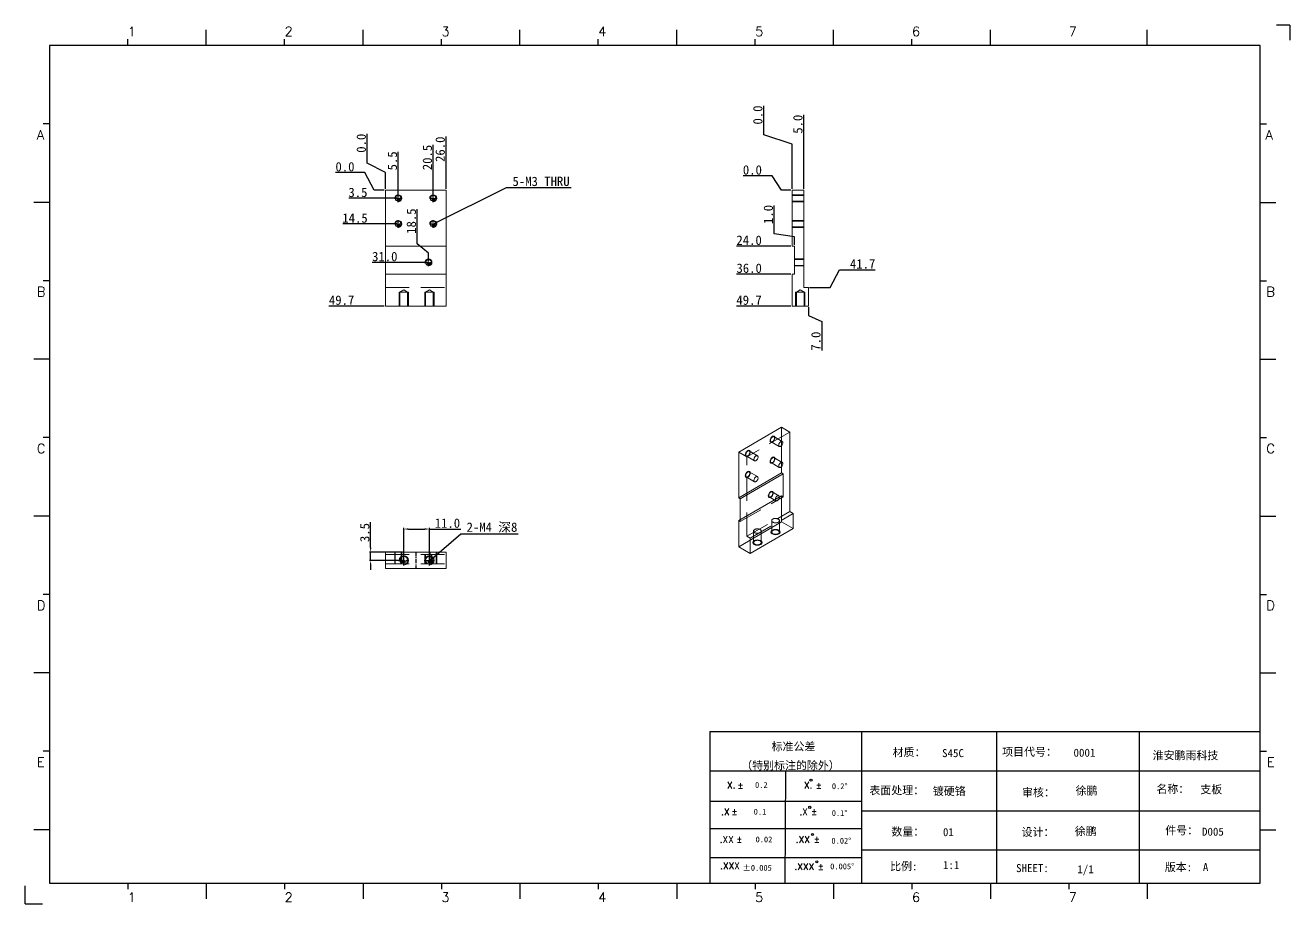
# Model space of a CAD drawing. Extents: x 83 to 30050, y -7164 to 695.
# Drawn here: x 15162 to 15704, y -3819 to -3442 of the extents above; entities that cross this region are included whole.
import ezdxf
from ezdxf.enums import TextEntityAlignment as Align

# ---------------------------------------------------------------- set-up
doc = ezdxf.new("R2010")
doc.units = 0
doc.header["$LTSCALE"] = 8
doc.header["$MEASUREMENT"] = 0
doc.header["$PDSIZE"] = 5
doc.linetypes.add('CENTER', pattern=[2, 1.25, -0.25, 0.25, -0.25])
doc.linetypes.add('HIDDEN', pattern=[1.905, 1.27, -0.635])
doc.layers.get('0').update_dxf_attribs({"linetype": 'CONTINUOUS'})
doc.layers.get('Defpoints').update_dxf_attribs({"linetype": 'CONTINUOUS'})
doc.layers.add('41', color=3, linetype='CONTINUOUS')
doc.layers.add('dim', color=82, linetype='CONTINUOUS', lineweight=9)
doc.layers.add('screw', color=33, linetype='CONTINUOUS', lineweight=13)
doc.styles.add('SIMPLEX', font='SIMPLEX')
doc.styles.get("Standard").update_dxf_attribs({"font": '', "height": 4})
doc.styles.add('TXT', font='txt.shx', dxfattribs={"bigfont": 'gbcbig.shx'})
doc.styles.get('Standard').set_extended_font_data('SimSun')
doc.dimstyles.new('ISO-25', dxfattribs={"dimtxt": 6, "dimasz": 2.5, "dimexe": 1.25, "dimexo": 0.625, "dimtad": 1, "dimdec": 1, "dimzin": 1, "dimdsep": 46, "dimtxsty": 'Standard', "dimcen": 2.5, "dimadec": 0, "dimazin": 0, "dimtm": 1e-09, "dimtfac": 1, "dimtdec": 1, "dimtmove": 0, "dimatfit": 3, "dimfxl": 1, "dimtolj": 1, "dimtzin": 0, "dimarcsym": 0})

# ---------------------------------------------------------------- blocks, each defined once
blk = doc.blocks.new('A$C0BB32EA6')
at = {"layer": '41'}
for p, q in [((90.21, 427.84), (90.21, 435.66)), ((168.4, 427.84), (168.4, 435.66)), ((168.4, 427.84), (168.4, 435.66)), ((168.4, 427.84), (168.4, 435.66)), ((246.58, 427.84), (246.58, 435.66)), ((246.58, 427.84), (246.58, 435.66)), ((324.77, 427.84), (324.77, 435.66)), ((402.96, 427.84), (402.96, 435.66)), ((481.15, 427.84), (481.15, 435.66)), ((559.34, 427.84), (559.34, 435.66)), ((51.11, 427.84), (51.11, 430.97)), ((129.3, 427.84), (129.3, 430.97)), ((129.3, 427.84), (129.3, 430.97)), ((129.3, 427.84), (129.3, 430.97)), ((207.49, 427.84), (207.49, 430.97)), ((207.49, 427.84), (207.49, 430.97)), ((285.68, 427.84), (285.68, 430.97)), ((363.87, 427.84), (363.87, 430.97)), ((442.06, 427.84), (442.06, 430.97)), ((615.63, 427.84), (12.02, 427.84)), ((12.02, 427.84), (12.02, 10.32)), ((615.63, 10.32), (615.63, 427.84)), ((12.02, 388.75), (8.89, 388.75)), ((615.63, 388.75), (618.76, 388.75)), ((12.02, 349.66), (4.2, 349.66)), ((615.63, 349.66), (623.45, 349.66)), ((12.02, 310.56), (8.89, 310.56)), ((615.63, 310.56), (618.76, 310.56)), ((12.02, 271.47), (4.2, 271.47)), ((615.63, 271.47), (623.45, 271.47)), ((12.02, 232.37), (8.89, 232.37)), ((615.63, 232.37), (618.76, 232.37)), ((12.02, 193.28), (4.2, 193.28)), ((615.63, 193.28), (623.45, 193.28)), ((12.02, 154.18), (8.89, 154.18)), ((615.63, 154.18), (618.76, 154.18)), ((12.02, 115.09), (4.2, 115.09)), ((615.63, 115.09), (623.45, 115.09)), ((341.34, 85.85), (615.63, 85.85)), ((341.34, 85.85), (341.34, 10.32)), ((416.87, 85.85), (416.87, 10.32)), ((484.16, 85.85), (484.16, 10.32)), ((555.4, 85.7), (555.4, 10.17)), ((12.02, 76), (8.89, 76)), ((615.63, 76), (618.76, 76)), ((615.63, 66.14), (341.34, 66.14)), ((378.86, 10.02), (379.1, 65.84)), ((341.34, 51.12), (416.87, 51.12)), ((615.63, 46.17), (416.87, 46.17)), ((12.02, 36.9), (4.2, 36.9)), ((341.34, 37.5), (401.12, 37.5)), ((341.34, 37.5), (416.87, 37.5)), ((615.63, 36.9), (623.45, 36.9)), ((615.63, 26.74), (416.87, 26.74)), ((341.34, 23.05), (401.87, 23.05)), ((341.34, 23.05), (401.87, 23.05)), ((341.34, 23.05), (401.87, 23.05)), ((341.34, 23.05), (401.87, 23.05)), ((341.34, 23.05), (401.87, 23.05)), ((341.34, 23.05), (416.87, 23.05)), ((12.02, 10.32), (615.63, 10.32)), ((51.11, 10.32), (51.11, 7.19)), ((90.21, 10.32), (90.21, 2.5)), ((129.3, 10.32), (129.3, 7.19)), ((168.4, 10.32), (168.4, 2.5)), ((207.49, 10.32), (207.49, 7.19)), ((246.58, 10.32), (246.58, 2.5)), ((285.68, 10.32), (285.68, 7.19)), ((324.77, 10.32), (324.77, 2.5)), ((326.34, 10.32), (401.87, 10.32)), ((363.87, 10.32), (363.87, 7.19)), ((402.96, 10.32), (402.96, 2.5)), ((442.06, 10.32), (442.06, 7.19)), ((481.15, 10.32), (481.15, 2.5)), ((520.24, 10.32), (520.24, 7.19)), ((559.34, 10.32), (559.34, 2.5))]:
    blk.add_line(p, q, dxfattribs=at)
at = {"layer": '41', "linetype": 'Continuous'}
for p, q in [((630.37, 437.94), (623.79, 437.94)), ((630.37, 437.94), (630.37, 430.59)), ((0, 0), (0, 8.98)), ((0, 0), (8.64, 0))]:
    blk.add_line(p, q, dxfattribs=at)
at = {"layer": '41'}
for centre in [(391.73, 61.61), (391.07, 48.04), (392.49, 34.54), (394.6, 20.83)]:
    blk.add_circle(centre, 0.516, dxfattribs=at)
at = {"layer": '41', "style": 'SIMPLEX'}
for s, height, p in [('1', 4.69, (51.11, 432.54)), ('2', 4.69, (129.3, 432.54)), ('3', 4.69, (207.49, 432.54)), ('4', 4.69, (285.68, 432.54)), ('5', 4.69, (363.87, 432.54)), ('6', 4.69, (442.06, 432.54)), ('7', 4.69, (520.24, 432.54)), ('A', 4.75, (5.76, 380.93)), ('A', 4.75, (618.27, 380.93)), ('B', 4.75, (5.76, 302.74)), ('B', 4.75, (618.72, 302.74)), ('C', 4.75, (5.76, 224.55)), ('C', 4.75, (618.72, 224.55)), ('D', 4.75, (5.76, 146.37)), ('D', 4.75, (618.72, 146.37)), ('E', 4.75, (5.76, 68.18)), ('E', 4.75, (618.95, 68.18)), ('X.', 3.284, (349.84, 57.49)), ('%%p', 3.284, (355.04, 57.36)), ('X.', 3.284, (388.21, 57.49)), ('%%p', 3.284, (394.07, 57.36)), ('.X', 3.284, (346.89, 44.16)), ('%%p', 3.284, (352.09, 44.33)), ('.X', 3.284, (385.9, 44.16)), ('%%p', 3.284, (391.76, 44.33)), ('.XX', 3.284, (346.2, 30.42)), ('%%p', 3.284, (354.44, 30.46)), ('.XX', 3.284, (384.11, 30.42)), ('%%p', 3.284, (393.01, 30.46)), ('.XXX', 3.284, (383.48, 16.83)), ('%%p', 3.284, (395.11, 16.95)), ('1', 4.69, (51.11, 0.87)), ('2', 4.69, (129.3, 0.87)), ('3', 4.69, (207.49, 0.87)), ('4', 4.69, (285.68, 0.87)), ('5', 4.69, (363.87, 0.87)), ('6', 4.69, (442.06, 0.87)), ('7', 4.69, (520.24, 0.87))]:
    blk.add_text(s, height=height, dxfattribs=at).set_placement(p)
at = {"layer": '41', "linetype": 'Continuous'}
for s, p in [('标准公差', (372.08, 76.36)), ('材质：', (432.42, 73.5)), ('项目代号：', (486.99, 73.71)), ('淮安鹏雨科技', (562.04, 71.96)), ('（特别标注的除外）', (356.94, 66.94)), ('表面处理：', (420.83, 54.55)), ('审核：', (496.9, 53.5)), ('名称：', (563.9, 55.18)), ('数量：', (431.79, 33.91)), ('设计：', (496.69, 33.7)), ('件号：', (568.32, 34.55)), ('比例:', (431.16, 16.65)), ('SHEET:', (493.95, 15.75)), ('1/1', (524.5, 15.18)), ('版本:', (568.11, 16.23))]:
    blk.add_text(s, height=4, dxfattribs=at).set_placement(p)
at = {"layer": '41'}
for s, p in [('0.2', (363.82, 57.75)), ('0.2%%D', (402.12, 57.11)), ('0.1', (363.14, 44.41)), ('0.1%%D', (402.07, 43.76)), ('0.02', (364.07, 30.58)), ('0.02%%D', (401.9, 29.93)), ('0.005%%D', (401.27, 17.16))]:
    blk.add_text(s, height=2.929, dxfattribs=at).set_placement(p)
at = {"layer": '41', "style": 'SIMPLEX'}
blk.add_text('.XXX', height=3.284, dxfattribs=at).set_placement((351.31, 18.87), align=Align.MIDDLE_CENTER)
at = {"layer": '41'}
blk.add_text('%%P0.005', height=2.929, dxfattribs=at).set_placement((364.87, 17.89), align=Align.MIDDLE_CENTER)
at = {"layer": '41', "linetype": 'Continuous'}
for tag, p in [('材质', (457.07, 73.08)), ('代号', (522.6, 73.29)), ('表面处理', (452.44, 54.13)), ('审核', (523.65, 54.34)), ('名称', (585.81, 54.97)), ('数量', (457.5, 33.7)), ('设计', (523.23, 34.13)), ('件号', (586.65, 33.91)), ('比例', (457.5, 17.28)), ('版本', (587.08, 16.23))]:
    blk.add_attdef(tag, p, '', height=4, dxfattribs=at)
blk = doc.blocks.new('screw_m3_l')
at = {"layer": 'screw', "color": 1, "linetype": 'CENTER', "ltscale": 0.1905}
for p, q in [((-1.65, 0), (1.65, 0)), ((0, -1.65), (0, 1.65))]:
    blk.add_line(p, q, dxfattribs=at)
at = {"layer": 'screw', "color": 33, "linetype": 'Continuous'}
blk.add_circle((0, 0), 1.25, dxfattribs=at)
at = {"layer": 'screw', "color": 92, "linetype": 'Continuous'}
blk.add_arc((0, 0), 1.5, 270, 180, dxfattribs=at)
at = {"layer": 'screw', "color": 6, "linetype": 'Continuous', "style": 'TXT'}
blk.add_text('M3', height=0.6, dxfattribs=at).set_placement((-0.51, -0.75))
blk = doc.blocks.new('*D944')
at = {"layer": 'Defpoints', "color": 0}
for p in [(15303.92, -3505.52), (15316.77, -3513.02), (15316.77, -3513.02)]:
    blk.add_point(p, dxfattribs=at)
at = {"layer": 'dim', "color": 0, "lineweight": -2}
for p, q in [((15307.92, -3505.52), (15295.44, -3505.52)), ((15311.92, -3513.02), (15307.92, -3505.52)), ((15316.27, -3513.02), (15311.92, -3513.02))]:
    blk.add_line(p, q, dxfattribs=at)
at = {"layer": 'dim', "color": 0, "insert": (15299.43, -3503.02), "char_height": 4, "attachment_point": 5}
blk.add_mtext('\\A1;0.0', dxfattribs=at)
blk = doc.blocks.new('*D945')
at = {"layer": 'Defpoints', "color": 0}
for p in [(15309.42, -3516.52), (15316.77, -3513.02), (15322.27, -3516.52)]:
    blk.add_point(p, dxfattribs=at)
at = {"layer": 'dim', "color": 0, "lineweight": -2}
blk.add_line((15321.77, -3516.52), (15301.07, -3516.52), dxfattribs=at)
at = {"layer": 'dim', "color": 0, "insert": (15304.99, -3514.02), "char_height": 4, "attachment_point": 5}
blk.add_mtext('\\A1;3.5', dxfattribs=at)
blk = doc.blocks.new('*D946')
at = {"layer": 'Defpoints', "color": 0}
for p in [(15316.77, -3513.02), (15309.42, -3527.52), (15322.27, -3527.52)]:
    blk.add_point(p, dxfattribs=at)
at = {"layer": 'dim', "color": 0, "lineweight": -2}
blk.add_line((15321.77, -3527.52), (15298.54, -3527.52), dxfattribs=at)
at = {"layer": 'dim', "color": 0, "insert": (15303.73, -3525.02), "char_height": 4, "attachment_point": 5}
blk.add_mtext('\\A1;14.5', dxfattribs=at)
blk = doc.blocks.new('*D947')
at = {"layer": 'Defpoints', "color": 0}
for p in [(15316.77, -3513.02), (15322.37, -3544.02), (15335.23, -3544.02)]:
    blk.add_point(p, dxfattribs=at)
at = {"layer": 'dim', "color": 0, "lineweight": -2}
blk.add_line((15334.73, -3544.02), (15311.12, -3544.02), dxfattribs=at)
at = {"layer": 'dim', "color": 0, "insert": (15316.49, -3541.52), "char_height": 4, "attachment_point": 5}
blk.add_mtext('\\A1;31.0', dxfattribs=at)
blk = doc.blocks.new('*D948')
at = {"layer": 'Defpoints', "color": 0}
for p in [(15316.77, -3513.02), (15303.92, -3562.72), (15316.77, -3562.72)]:
    blk.add_point(p, dxfattribs=at)
at = {"layer": 'dim', "color": 0, "lineweight": -2}
blk.add_line((15316.27, -3562.72), (15292.57, -3562.72), dxfattribs=at)
at = {"layer": 'dim', "color": 0, "insert": (15297.99, -3560.22), "char_height": 4, "attachment_point": 5}
blk.add_mtext('\\A1;49.7', dxfattribs=at)
blk = doc.blocks.new('*D949')
at = {"layer": 'Defpoints', "color": 0}
for p in [(15308.92, -3497.4), (15316.77, -3513.02), (15316.77, -3513.02)]:
    blk.add_point(p, dxfattribs=at)
at = {"layer": 'dim', "color": 0, "lineweight": -2}
for p, q in [((15308.92, -3501.4), (15308.92, -3488.92)), ((15316.77, -3505.4), (15308.92, -3501.4)), ((15316.77, -3512.52), (15316.77, -3505.4))]:
    blk.add_line(p, q, dxfattribs=at)
at = {"layer": 'dim', "color": 0, "insert": (15306.42, -3492.91), "char_height": 4, "attachment_point": 5, "rotation": 90}
blk.add_mtext('\\A1;0.0', dxfattribs=at)
blk = doc.blocks.new('*D950')
at = {"layer": 'Defpoints', "color": 0}
for p in [(15322.27, -3504.9), (15316.77, -3513.02), (15322.27, -3516.52)]:
    blk.add_point(p, dxfattribs=at)
at = {"layer": 'dim', "color": 0, "lineweight": -2}
blk.add_line((15322.27, -3516.02), (15322.27, -3496.56), dxfattribs=at)
at = {"layer": 'dim', "color": 0, "insert": (15319.77, -3500.48), "char_height": 4, "attachment_point": 5, "rotation": 90}
blk.add_mtext('\\A1;5.5', dxfattribs=at)
blk = doc.blocks.new('*D951')
at = {"layer": 'Defpoints', "color": 0}
for p in [(15337.27, -3504.9), (15316.77, -3513.02), (15337.27, -3516.52)]:
    blk.add_point(p, dxfattribs=at)
at = {"layer": 'dim', "color": 0, "lineweight": -2}
blk.add_line((15337.27, -3516.02), (15337.27, -3493.67), dxfattribs=at)
at = {"layer": 'dim', "color": 0, "insert": (15334.77, -3499.03), "char_height": 4, "attachment_point": 5, "rotation": 90}
blk.add_mtext('\\A1;20.5', dxfattribs=at)
blk = doc.blocks.new('*D952')
at = {"layer": 'Defpoints', "color": 0}
for p in [(15316.77, -3513.02), (15330.38, -3531.99), (15335.23, -3544.02)]:
    blk.add_point(p, dxfattribs=at)
at = {"layer": 'dim', "color": 0, "lineweight": -2}
for p, q in [((15330.38, -3535.99), (15330.38, -3521.12)), ((15335.23, -3539.99), (15330.38, -3535.99)), ((15335.23, -3543.52), (15335.23, -3539.99))]:
    blk.add_line(p, q, dxfattribs=at)
at = {"layer": 'dim', "color": 0, "insert": (15327.88, -3526.31), "char_height": 4, "attachment_point": 5, "rotation": 90}
blk.add_mtext('\\A1;18.5', dxfattribs=at)
blk = doc.blocks.new('*D953')
at = {"layer": 'Defpoints', "color": 0}
for p in [(15342.77, -3501.4), (15316.77, -3513.02), (15342.77, -3513.02)]:
    blk.add_point(p, dxfattribs=at)
at = {"layer": 'dim', "color": 0, "lineweight": -2}
blk.add_line((15342.77, -3512.52), (15342.77, -3490.1), dxfattribs=at)
at = {"layer": 'dim', "color": 0, "insert": (15340.27, -3495.5), "char_height": 4, "attachment_point": 5, "rotation": 90}
blk.add_mtext('\\A1;26.0', dxfattribs=at)
blk = doc.blocks.new('*D954')
at = {"layer": 'Defpoints', "color": 0}
for p in [(15478.6, -3506.89), (15491.11, -3513.02), (15491.11, -3513.02)]:
    blk.add_point(p, dxfattribs=at)
at = {"layer": 'dim', "color": 0, "lineweight": -2}
for p, q in [((15482.6, -3506.89), (15470.12, -3506.89)), ((15486.6, -3513.02), (15482.6, -3506.89)), ((15490.61, -3513.02), (15486.6, -3513.02))]:
    blk.add_line(p, q, dxfattribs=at)
at = {"layer": 'dim', "color": 0, "insert": (15474.11, -3504.39), "char_height": 4, "attachment_point": 5}
blk.add_mtext('\\A1;0.0', dxfattribs=at)
blk = doc.blocks.new('*D955')
at = {"layer": 'Defpoints', "color": 0}
for p in [(15491.11, -3513.02), (15478.6, -3537.02), (15491.11, -3537.02)]:
    blk.add_point(p, dxfattribs=at)
at = {"layer": 'dim', "color": 0, "lineweight": -2}
blk.add_line((15490.61, -3537.02), (15467.3, -3537.02), dxfattribs=at)
at = {"layer": 'dim', "color": 0, "insert": (15472.7, -3534.52), "char_height": 4, "attachment_point": 5}
blk.add_mtext('\\A1;24.0', dxfattribs=at)
blk = doc.blocks.new('*D956')
at = {"layer": 'Defpoints', "color": 0}
for p in [(15491.11, -3513.02), (15478.6, -3549.02), (15491.11, -3549.02)]:
    blk.add_point(p, dxfattribs=at)
at = {"layer": 'dim', "color": 0, "lineweight": -2}
blk.add_line((15490.61, -3549.02), (15467.35, -3549.02), dxfattribs=at)
at = {"layer": 'dim', "color": 0, "insert": (15472.72, -3546.52), "char_height": 4, "attachment_point": 5}
blk.add_mtext('\\A1;36.0', dxfattribs=at)
blk = doc.blocks.new('*D957')
at = {"layer": 'Defpoints', "color": 0}
for p in [(15491.11, -3513.02), (15478.6, -3562.72), (15491.11, -3562.72)]:
    blk.add_point(p, dxfattribs=at)
at = {"layer": 'dim', "color": 0, "lineweight": -2}
blk.add_line((15490.61, -3562.72), (15467.26, -3562.72), dxfattribs=at)
at = {"layer": 'dim', "color": 0, "insert": (15472.68, -3560.22), "char_height": 4, "attachment_point": 5}
blk.add_mtext('\\A1;49.7', dxfattribs=at)
blk = doc.blocks.new('*D958')
at = {"layer": 'Defpoints', "color": 0}
for p in [(15491.11, -3513.02), (15515.44, -3547.17), (15498.11, -3554.72)]:
    blk.add_point(p, dxfattribs=at)
at = {"layer": 'dim', "color": 0, "lineweight": -2}
for p, q in [((15507.44, -3554.72), (15511.44, -3547.17)), ((15511.44, -3547.17), (15526.79, -3547.17)), ((15498.61, -3554.72), (15507.44, -3554.72))]:
    blk.add_line(p, q, dxfattribs=at)
at = {"layer": 'dim', "color": 0, "insert": (15521.37, -3544.67), "char_height": 4, "attachment_point": 5}
blk.add_mtext('\\A1;41.7', dxfattribs=at)
blk = doc.blocks.new('*D959')
at = {"layer": 'Defpoints', "color": 0}
for p in [(15478.95, -3485.31), (15491.11, -3513.02), (15491.11, -3513.02)]:
    blk.add_point(p, dxfattribs=at)
at = {"layer": 'dim', "color": 0, "lineweight": -2}
for p, q in [((15478.95, -3489.31), (15478.95, -3476.83)), ((15491.11, -3493.31), (15478.95, -3489.31)), ((15491.11, -3512.52), (15491.11, -3493.31))]:
    blk.add_line(p, q, dxfattribs=at)
at = {"layer": 'dim', "color": 0, "insert": (15476.45, -3480.82), "char_height": 4, "attachment_point": 5, "rotation": 90}
blk.add_mtext('\\A1;0.0', dxfattribs=at)
blk = doc.blocks.new('*D960')
at = {"layer": 'Defpoints', "color": 0}
for p in [(15496.11, -3489.21), (15491.11, -3513.02), (15496.11, -3513.02)]:
    blk.add_point(p, dxfattribs=at)
at = {"layer": 'dim', "color": 0, "lineweight": -2}
blk.add_line((15496.11, -3512.52), (15496.11, -3480.8), dxfattribs=at)
at = {"layer": 'dim', "color": 0, "insert": (15493.61, -3484.76), "char_height": 4, "attachment_point": 5, "rotation": 90}
blk.add_mtext('\\A1;5.0', dxfattribs=at)
blk = doc.blocks.new('*D961')
at = {"layer": 'Defpoints', "color": 0}
for p in [(15491.11, -3513.02), (15483.46, -3527.76), (15492.11, -3537.02)]:
    blk.add_point(p, dxfattribs=at)
at = {"layer": 'dim', "color": 0, "lineweight": -2}
for p, q in [((15483.46, -3531.76), (15483.46, -3519.66)), ((15492.11, -3533.02), (15483.46, -3531.76)), ((15492.11, -3536.52), (15492.11, -3533.02))]:
    blk.add_line(p, q, dxfattribs=at)
at = {"layer": 'dim', "color": 0, "insert": (15480.96, -3523.46), "char_height": 4, "attachment_point": 5, "rotation": 90}
blk.add_mtext('\\A1;1.0', dxfattribs=at)
blk = doc.blocks.new('*D962')
at = {"layer": 'Defpoints', "color": 0}
for p in [(15491.11, -3513.02), (15498.11, -3562.72), (15503.85, -3573.33)]:
    blk.add_point(p, dxfattribs=at)
at = {"layer": 'dim', "color": 0, "lineweight": -2}
for p, q in [((15498.11, -3563.22), (15498.11, -3566.72)), ((15498.11, -3566.72), (15503.85, -3569.33)), ((15503.85, -3569.33), (15503.85, -3581.72))]:
    blk.add_line(p, q, dxfattribs=at)
at = {"layer": 'dim', "color": 0, "insert": (15501.35, -3577.77), "char_height": 4, "attachment_point": 5, "rotation": 90}
blk.add_mtext('\\A1;7.0', dxfattribs=at)
blk = doc.blocks.new('screw_m4_l')
at = {"layer": 'screw', "color": 1, "linetype": 'CENTER', "ltscale": 0.254}
for p, q in [((-2.2, 0), (2.2, 0)), ((0, -2.2), (0, 2.2))]:
    blk.add_line(p, q, dxfattribs=at)
at = {"layer": 'screw', "color": 33, "linetype": 'Continuous'}
blk.add_circle((0, 0), 1.65, dxfattribs=at)
at = {"layer": 'screw', "color": 92, "linetype": 'Continuous'}
blk.add_arc((0, 0), 2, 270, 180, dxfattribs=at)
at = {"layer": 'screw', "color": 6, "linetype": 'Continuous', "style": 'TXT'}
blk.add_text('M4', height=0.8, dxfattribs=at).set_placement((-0.68, -1))
blk = doc.blocks.new('*D1409')
at = {"layer": 'Defpoints', "color": 0}
for p in [(15335.63, -3658.33), (15324.63, -3671.75), (15335.63, -3671.75)]:
    blk.add_point(p, dxfattribs=at)
at = {"layer": 'dim', "color": 0, "lineweight": -2}
for p, q in [((15324.63, -3671.25), (15324.63, -3657.83)), ((15326.63, -3658.33), (15333.63, -3658.33)), ((15335.63, -3671.25), (15335.63, -3657.83)), ((15335.63, -3658.33), (15349.07, -3658.33))]:
    blk.add_line(p, q, dxfattribs=at)
at = {"layer": 'dim', "color": 0}
for points in [[(15326.63, -3657.99), (15326.63, -3658.66), (15324.63, -3658.33)], [(15333.63, -3657.99), (15333.63, -3658.66), (15335.63, -3658.33)]]:
    blk.add_solid(points, dxfattribs=at)
at = {"layer": 'dim', "color": 0, "insert": (15343.35, -3655.83), "char_height": 4, "attachment_point": 5}
blk.add_mtext('\\A1;11.0', dxfattribs=at)
blk = doc.blocks.new('*D1410')
at = {"layer": 'Defpoints', "color": 0}
for p in [(15310.43, -3668.25), (15324.63, -3668.25), (15324.63, -3671.75)]:
    blk.add_point(p, dxfattribs=at)
at = {"layer": 'dim', "color": 0, "lineweight": -2}
for p, q in [((15310.43, -3666.25), (15310.43, -3655.41)), ((15324.13, -3668.25), (15309.93, -3668.25)), ((15310.43, -3671.75), (15310.43, -3668.25)), ((15324.13, -3671.75), (15309.93, -3671.75)), ((15310.43, -3673.75), (15310.43, -3675.75))]:
    blk.add_line(p, q, dxfattribs=at)
at = {"layer": 'dim', "color": 0}
for points in [[(15310.1, -3666.25), (15310.76, -3666.25), (15310.43, -3668.25)], [(15310.1, -3673.75), (15310.76, -3673.75), (15310.43, -3671.75)]]:
    blk.add_solid(points, dxfattribs=at)
at = {"layer": 'dim', "color": 0, "insert": (15307.93, -3659.83), "char_height": 4, "attachment_point": 5, "rotation": 90}
blk.add_mtext('\\A1;3.5', dxfattribs=at)

msp = doc.modelspace()

# ---------------------------------------------------------------- linework, layer by layer
at = {"color": 7, "linetype": 'Continuous', "lineweight": 15}
for p, q in [((15316.77, -3513.02), (15342.77, -3513.02)), ((15316.77, -3537.02), (15316.77, -3513.02)), ((15342.77, -3513.02), (15342.77, -3537.02)), ((15491.113, -3513.02), (15491.113, -3537.02)), ((15491.113, -3513.02), (15496.113, -3513.02)), ((15496.113, -3513.02), (15496.113, -3554.72)), ((15342.77, -3537.02), (15316.77, -3537.02)), ((15316.77, -3537.02), (15316.77, -3549.02)), ((15342.77, -3549.02), (15342.77, -3537.02)), ((15492.113, -3537.02), (15491.113, -3537.02)), ((15492.113, -3549.02), (15492.113, -3537.02)), ((15316.77, -3562.72), (15316.77, -3549.02)), ((15316.77, -3549.02), (15342.77, -3549.02)), ((15342.77, -3549.02), (15342.77, -3562.72)), ((15491.113, -3549.02), (15491.113, -3562.72)), ((15492.113, -3549.02), (15491.113, -3549.02)), ((15498.113, -3554.72), (15496.113, -3554.72)), ((15498.113, -3554.72), (15498.113, -3562.72)), ((15342.77, -3562.72), (15316.77, -3562.72)), ((15498.113, -3562.72), (15491.113, -3562.72)), ((15468.228, -3625.314), (15486.613, -3614.701)), ((15486.613, -3614.701), (15486.613, -3634.298)), ((15486.613, -3614.701), (15490.148, -3616.742)), ((15490.148, -3616.742), (15490.148, -3650.791)), ((15468.228, -3644.911), (15468.228, -3625.314)), ((15486.613, -3634.298), (15468.228, -3644.911)), ((15487.32, -3634.706), (15468.935, -3645.319)), ((15487.32, -3634.706), (15486.613, -3634.298)), ((15487.32, -3644.504), (15487.32, -3634.706)), ((15468.228, -3654.709), (15486.613, -3644.096)), ((15468.935, -3645.319), (15468.228, -3644.911)), ((15468.935, -3645.319), (15468.935, -3654.301)), ((15486.613, -3644.096), (15486.613, -3655.283)), ((15487.32, -3644.504), (15486.613, -3644.096)), ((15491.563, -3651.608), (15490.148, -3650.791)), ((15491.563, -3651.608), (15491.563, -3658.14)), ((15468.228, -3665.896), (15468.228, -3654.709)), ((15486.613, -3655.283), (15468.228, -3665.896)), ((15491.563, -3658.14), (15473.178, -3668.754)), ((15491.563, -3658.14), (15486.613, -3655.283)), ((15316.77, -3668.253), (15316.77, -3675.253)), ((15342.77, -3668.253), (15316.77, -3668.253)), ((15342.77, -3675.253), (15342.77, -3668.253)), ((15468.228, -3665.896), (15473.178, -3668.754)), ((15342.77, -3675.253), (15316.77, -3675.253))]:
    msp.add_line(p, q, dxfattribs=at)
at = {"color": 1, "linetype": 'CENTER', "ltscale": 0.1905}
for p, q in [((15320.62, -3516.52), (15323.92, -3516.52)), ((15320.62, -3516.52), (15323.92, -3516.52)), ((15322.27, -3518.17), (15322.27, -3514.87)), ((15322.27, -3518.17), (15322.27, -3514.87)), ((15335.62, -3516.52), (15338.92, -3516.52)), ((15335.62, -3516.52), (15338.92, -3516.52)), ((15337.27, -3518.17), (15337.27, -3514.87)), ((15337.27, -3518.17), (15337.27, -3514.87)), ((15320.62, -3527.52), (15323.92, -3527.52)), ((15320.62, -3527.52), (15323.92, -3527.52)), ((15322.27, -3529.17), (15322.27, -3525.87)), ((15322.27, -3529.17), (15322.27, -3525.87)), ((15335.62, -3527.52), (15338.92, -3527.52)), ((15335.62, -3527.52), (15338.92, -3527.52)), ((15337.27, -3529.17), (15337.27, -3525.87)), ((15337.27, -3529.17), (15337.27, -3525.87)), ((15333.575, -3544.02), (15336.875, -3544.02)), ((15335.225, -3545.67), (15335.225, -3542.37))]:
    msp.add_line(p, q, dxfattribs=at)
at = {"color": 1, "linetype": 'CENTER', "ltscale": 0.15875}
for p, q in [((15320.895, -3516.52), (15323.645, -3516.52)), ((15322.27, -3517.895), (15322.27, -3515.145)), ((15320.895, -3527.52), (15323.645, -3527.52)), ((15322.27, -3528.895), (15322.27, -3526.145)), ((15333.85, -3544.02), (15336.6, -3544.02)), ((15335.225, -3545.395), (15335.225, -3542.645))]:
    msp.add_line(p, q, dxfattribs=at)
at = {"color": 7, "linetype": 'Continuous', "lineweight": 0}
for p, q in [((15491.113, -3515.02), (15496.113, -3515.02)), ((15491.113, -3515.02), (15496.113, -3515.02)), ((15491.113, -3518.02), (15496.113, -3518.02)), ((15491.113, -3518.02), (15496.113, -3518.02)), ((15491.113, -3526.02), (15496.113, -3526.02)), ((15491.113, -3526.02), (15496.113, -3526.02)), ((15491.113, -3529.02), (15496.113, -3529.02)), ((15491.113, -3529.02), (15496.113, -3529.02)), ((15492.113, -3542.52), (15496.113, -3542.52)), ((15492.113, -3545.52), (15496.113, -3545.52)), ((15322.629, -3562.72), (15322.629, -3556.72)), ((15326.629, -3562.72), (15326.629, -3556.72)), ((15333.629, -3562.72), (15333.629, -3556.72)), ((15337.629, -3562.72), (15337.629, -3556.72)), ((15492.613, -3562.72), (15492.613, -3556.72)), ((15492.613, -3562.72), (15492.613, -3556.72)), ((15496.613, -3562.72), (15496.613, -3556.72)), ((15496.613, -3562.72), (15496.613, -3556.72)), ((15320.77, -3668.253), (15320.77, -3673.253)), ((15320.77, -3668.253), (15320.77, -3673.253)), ((15323.77, -3668.253), (15323.77, -3673.253)), ((15323.77, -3668.253), (15323.77, -3673.253)), ((15333.725, -3669.253), (15333.725, -3673.253)), ((15335.77, -3668.253), (15335.77, -3673.253)), ((15335.77, -3668.253), (15335.77, -3673.253)), ((15336.725, -3669.253), (15336.725, -3673.253)), ((15338.77, -3668.253), (15338.77, -3673.253)), ((15338.77, -3668.253), (15338.77, -3673.253))]:
    msp.add_line(p, q, dxfattribs=at)
at = {"color": 7, "linetype": 'HIDDEN', "lineweight": 0}
for p, q in [((15496.113, -3515.27), (15491.113, -3515.27)), ((15491.113, -3517.77), (15496.113, -3517.77)), ((15496.113, -3518.02), (15496.113, -3515.02)), ((15496.113, -3518.02), (15496.113, -3515.02)), ((15496.113, -3526.27), (15491.113, -3526.27)), ((15491.113, -3528.77), (15496.113, -3528.77)), ((15496.113, -3526.02), (15496.113, -3526.27)), ((15496.113, -3526.02), (15496.113, -3526.27)), ((15496.113, -3542.77), (15492.113, -3542.77)), ((15492.113, -3545.27), (15496.113, -3545.27)), ((15496.113, -3545.52), (15496.113, -3542.52)), ((15316.77, -3554.72), (15342.77, -3554.72)), ((15324.629, -3555.729), (15322.979, -3556.72)), ((15326.279, -3556.72), (15324.629, -3555.729)), ((15335.629, -3555.729), (15333.979, -3556.72)), ((15337.279, -3556.72), (15335.629, -3555.729)), ((15494.613, -3555.729), (15492.963, -3556.72)), ((15496.263, -3556.72), (15494.613, -3555.729)), ((15326.629, -3556.72), (15322.629, -3556.72)), ((15326.279, -3556.72), (15322.979, -3556.72)), ((15322.979, -3556.72), (15322.979, -3562.72)), ((15326.279, -3562.72), (15326.279, -3556.72)), ((15337.629, -3556.72), (15333.629, -3556.72)), ((15337.279, -3556.72), (15333.979, -3556.72)), ((15333.979, -3556.72), (15333.979, -3562.72)), ((15337.279, -3562.72), (15337.279, -3556.72)), ((15496.613, -3556.72), (15492.613, -3556.72)), ((15496.613, -3556.72), (15492.613, -3556.72)), ((15494.613, -3556.72), (15492.963, -3556.72)), ((15492.963, -3556.72), (15492.963, -3562.72)), ((15496.263, -3556.72), (15494.613, -3556.72)), ((15496.263, -3562.72), (15496.263, -3556.72)), ((15490.148, -3616.742), (15471.764, -3627.355)), ((15482.099, -3620.886), (15485.634, -3622.927)), ((15486.884, -3620.762), (15483.349, -3618.721)), ((15468.228, -3625.314), (15471.764, -3627.355)), ((15476.278, -3626.885), (15472.742, -3624.844)), ((15471.492, -3627.009), (15475.028, -3629.05)), ((15471.764, -3661.405), (15471.764, -3627.355)), ((15482.099, -3629.868), (15485.634, -3631.909)), ((15486.884, -3629.744), (15483.349, -3627.703)), ((15471.492, -3635.991), (15475.028, -3638.032)), ((15476.278, -3635.867), (15472.742, -3633.826)), ((15485.439, -3644.052), (15482.61, -3642.419)), ((15468.935, -3655.118), (15487.32, -3644.504)), ((15481.36, -3644.584), (15484.189, -3646.217)), ((15471.764, -3661.405), (15490.148, -3650.791)), ((15473.178, -3662.221), (15491.563, -3651.608)), ((15468.935, -3655.118), (15468.228, -3654.709)), ((15468.935, -3654.301), (15468.935, -3655.118)), ((15482.389, -3654.727), (15482.389, -3659.626)), ((15485.689, -3659.626), (15485.689, -3654.727)), ((15473.178, -3662.221), (15471.764, -3661.405)), ((15473.178, -3668.754), (15473.178, -3662.221)), ((15474.611, -3659.217), (15474.611, -3664.117)), ((15477.911, -3664.117), (15477.911, -3659.217)), ((15316.77, -3669.253), (15342.77, -3669.253)), ((15321.02, -3668.253), (15321.02, -3673.253)), ((15323.52, -3673.253), (15323.52, -3668.253)), ((15333.975, -3669.253), (15333.975, -3673.253)), ((15336.02, -3668.253), (15336.02, -3673.253)), ((15336.475, -3673.253), (15336.475, -3669.253)), ((15338.52, -3673.253), (15338.52, -3668.253)), ((15316.77, -3673.253), (15342.77, -3673.253)), ((15320.77, -3673.253), (15323.77, -3673.253)), ((15320.77, -3673.253), (15323.77, -3673.253)), ((15333.725, -3673.253), (15336.725, -3673.253)), ((15335.77, -3673.253), (15338.77, -3673.253)), ((15335.77, -3673.253), (15338.77, -3673.253))]:
    msp.add_line(p, q, dxfattribs=at)
at = {"color": 1, "linetype": 'CENTER', "ltscale": 0.254}
for p, q in [((15324.629, -3673.953), (15324.629, -3669.553)), ((15335.629, -3673.953), (15335.629, -3669.553)), ((15322.429, -3671.753), (15326.829, -3671.753)), ((15333.429, -3671.753), (15337.829, -3671.753))]:
    msp.add_line(p, q, dxfattribs=at)
at = {"color": 1, "linetype": 'CENTER', "ltscale": 0.1778}
msp.add_line((15329.77, -3668.253), (15329.77, -3675.253), dxfattribs=at)
at = {"color": 7, "linetype": 'Continuous', "lineweight": 0, "flags": 128}
for points in [[(15483.785, -3619.191), (15483.704, -3619.707), (15483.474, -3620.237), (15483.13, -3620.701), (15482.724, -3621.029), (15482.318, -3621.17), (15481.974, -3621.103), (15481.744, -3620.838), (15481.663, -3620.416), (15481.744, -3619.901), (15481.974, -3619.371), (15482.318, -3618.906), (15482.724, -3618.579), (15483.13, -3618.438), (15483.474, -3618.505), (15483.704, -3618.769), (15483.785, -3619.191)], [(15473.178, -3625.314), (15473.097, -3625.83), (15472.867, -3626.36), (15472.523, -3626.824), (15472.117, -3627.152), (15471.711, -3627.293), (15471.367, -3627.226), (15471.137, -3626.961), (15471.057, -3626.539), (15471.137, -3626.024), (15471.367, -3625.494), (15471.711, -3625.03), (15472.117, -3624.702), (15472.523, -3624.561), (15472.867, -3624.628), (15473.097, -3624.892), (15473.178, -3625.314)], [(15483.785, -3628.173), (15483.704, -3628.689), (15483.474, -3629.219), (15483.13, -3629.683), (15482.724, -3630.01), (15482.318, -3630.152), (15481.974, -3630.085), (15481.744, -3629.82), (15481.663, -3629.398), (15481.744, -3628.883), (15481.974, -3628.353), (15482.318, -3627.888), (15482.724, -3627.561), (15483.13, -3627.42), (15483.474, -3627.487), (15483.704, -3627.751), (15483.785, -3628.173)], [(15473.178, -3634.296), (15473.097, -3634.812), (15472.867, -3635.342), (15472.523, -3635.806), (15472.117, -3636.134), (15471.711, -3636.275), (15471.367, -3636.208), (15471.137, -3635.943), (15471.057, -3635.521), (15471.137, -3635.006), (15471.367, -3634.476), (15471.711, -3634.011), (15472.117, -3633.684), (15472.523, -3633.543), (15472.867, -3633.61), (15473.097, -3633.874), (15473.178, -3634.296)], [(15483.046, -3642.889), (15482.965, -3643.404), (15482.735, -3643.934), (15482.391, -3644.399), (15481.985, -3644.726), (15481.579, -3644.867), (15481.235, -3644.8), (15481.005, -3644.536), (15480.925, -3644.114), (15481.005, -3643.598), (15481.235, -3643.068), (15481.579, -3642.604), (15481.985, -3642.276), (15482.391, -3642.135), (15482.735, -3642.202), (15482.965, -3642.467), (15483.046, -3642.889)], [(15485.453, -3658.81), (15485.886, -3659.184), (15486.039, -3659.626), (15485.886, -3660.068), (15485.453, -3660.443), (15484.804, -3660.693), (15484.039, -3660.781), (15483.273, -3660.693), (15482.624, -3660.443), (15482.191, -3660.068), (15482.039, -3659.626), (15482.191, -3659.184), (15482.624, -3658.81), (15483.273, -3658.56), (15484.039, -3658.472), (15484.804, -3658.56), (15485.453, -3658.81)], [(15477.675, -3663.3), (15478.108, -3663.675), (15478.261, -3664.117), (15478.108, -3664.558), (15477.675, -3664.933), (15477.026, -3665.183), (15476.261, -3665.271), (15475.495, -3665.183), (15474.846, -3664.933), (15474.413, -3664.558), (15474.261, -3664.117), (15474.413, -3663.675), (15474.846, -3663.3), (15475.495, -3663.05), (15476.261, -3662.962), (15477.026, -3663.05), (15477.675, -3663.3)]]:
    msp.add_lwpolyline(points, dxfattribs=at)
at = {"color": 7, "linetype": 'Continuous', "lineweight": 15, "flags": 128}
for points in [[(15483.608, -3619.293), (15483.594, -3619.119), (15483.551, -3618.967), (15483.483, -3618.842), (15483.389, -3618.748), (15483.275, -3618.688), (15483.143, -3618.663), (15482.997, -3618.675), (15482.842, -3618.724), (15482.684, -3618.807), (15482.527, -3618.922), (15482.376, -3619.066), (15482.237, -3619.233), (15482.113, -3619.419), (15482.009, -3619.617), (15481.927, -3619.821), (15481.872, -3620.024), (15481.844, -3620.22), (15481.844, -3620.403), (15481.872, -3620.567), (15481.927, -3620.706), (15482.009, -3620.816), (15482.113, -3620.894), (15482.237, -3620.937), (15482.376, -3620.943), (15482.527, -3620.912), (15482.684, -3620.846), (15482.842, -3620.747), (15482.997, -3620.617), (15483.143, -3620.461), (15483.275, -3620.284), (15483.389, -3620.091), (15483.483, -3619.889), (15483.551, -3619.685), (15483.594, -3619.484), (15483.608, -3619.293)], [(15473.001, -3625.417), (15472.987, -3625.242), (15472.945, -3625.09), (15472.876, -3624.965), (15472.783, -3624.871), (15472.668, -3624.811), (15472.536, -3624.786), (15472.39, -3624.798), (15472.236, -3624.847), (15472.078, -3624.93), (15471.921, -3625.045), (15471.77, -3625.189), (15471.63, -3625.356), (15471.506, -3625.542), (15471.402, -3625.74), (15471.321, -3625.944), (15471.265, -3626.147), (15471.237, -3626.343), (15471.237, -3626.526), (15471.265, -3626.69), (15471.321, -3626.829), (15471.402, -3626.94), (15471.506, -3627.017), (15471.63, -3627.06), (15471.77, -3627.066), (15471.921, -3627.035), (15472.078, -3626.969), (15472.236, -3626.87), (15472.39, -3626.74), (15472.536, -3626.584), (15472.668, -3626.407), (15472.783, -3626.214), (15472.876, -3626.012), (15472.945, -3625.808), (15472.987, -3625.607), (15473.001, -3625.417)], [(15483.608, -3628.275), (15483.594, -3628.101), (15483.551, -3627.949), (15483.483, -3627.824), (15483.389, -3627.73), (15483.275, -3627.67), (15483.143, -3627.645), (15482.997, -3627.657), (15482.842, -3627.706), (15482.684, -3627.789), (15482.527, -3627.904), (15482.376, -3628.048), (15482.237, -3628.215), (15482.113, -3628.401), (15482.009, -3628.599), (15481.927, -3628.803), (15481.872, -3629.006), (15481.844, -3629.202), (15481.844, -3629.385), (15481.872, -3629.549), (15481.927, -3629.688), (15482.009, -3629.798), (15482.113, -3629.876), (15482.237, -3629.919), (15482.376, -3629.925), (15482.527, -3629.894), (15482.684, -3629.828), (15482.842, -3629.729), (15482.997, -3629.599), (15483.143, -3629.443), (15483.275, -3629.266), (15483.389, -3629.073), (15483.483, -3628.871), (15483.551, -3628.667), (15483.594, -3628.466), (15483.608, -3628.275)], [(15473.001, -3634.398), (15472.987, -3634.224), (15472.945, -3634.072), (15472.876, -3633.947), (15472.783, -3633.853), (15472.668, -3633.793), (15472.536, -3633.768), (15472.39, -3633.78), (15472.236, -3633.829), (15472.078, -3633.912), (15471.921, -3634.027), (15471.77, -3634.171), (15471.63, -3634.338), (15471.506, -3634.524), (15471.402, -3634.722), (15471.321, -3634.926), (15471.265, -3635.129), (15471.237, -3635.325), (15471.237, -3635.508), (15471.265, -3635.672), (15471.321, -3635.811), (15471.402, -3635.921), (15471.506, -3635.999), (15471.63, -3636.042), (15471.77, -3636.048), (15471.921, -3636.017), (15472.078, -3635.951), (15472.236, -3635.852), (15472.39, -3635.722), (15472.536, -3635.566), (15472.668, -3635.389), (15472.783, -3635.196), (15472.876, -3634.994), (15472.945, -3634.79), (15472.987, -3634.589), (15473.001, -3634.398)], [(15482.869, -3642.991), (15482.855, -3642.817), (15482.813, -3642.665), (15482.744, -3642.54), (15482.651, -3642.446), (15482.536, -3642.385), (15482.404, -3642.361), (15482.259, -3642.373), (15482.104, -3642.421), (15481.946, -3642.505), (15481.789, -3642.62), (15481.638, -3642.763), (15481.498, -3642.931), (15481.375, -3643.116), (15481.27, -3643.314), (15481.189, -3643.518), (15481.133, -3643.722), (15481.105, -3643.918), (15481.105, -3644.101), (15481.133, -3644.265), (15481.189, -3644.404), (15481.27, -3644.514), (15481.375, -3644.592), (15481.498, -3644.634), (15481.638, -3644.64), (15481.789, -3644.61), (15481.946, -3644.544), (15482.104, -3644.444), (15482.259, -3644.314), (15482.404, -3644.158), (15482.536, -3643.981), (15482.651, -3643.789), (15482.744, -3643.587), (15482.813, -3643.382), (15482.855, -3643.182), (15482.869, -3642.991)], [(15485.205, -3658.953), (15485.014, -3658.858), (15484.799, -3658.781), (15484.567, -3658.724), (15484.322, -3658.688), (15484.07, -3658.674), (15483.818, -3658.682), (15483.571, -3658.713), (15483.335, -3658.765), (15483.115, -3658.837), (15482.918, -3658.927), (15482.746, -3659.034), (15482.605, -3659.155), (15482.497, -3659.287), (15482.425, -3659.427), (15482.391, -3659.572), (15482.396, -3659.717), (15482.44, -3659.861), (15482.52, -3659.999), (15482.637, -3660.129), (15482.786, -3660.246), (15482.965, -3660.349), (15483.169, -3660.436), (15483.393, -3660.503), (15483.632, -3660.549), (15483.881, -3660.574), (15484.133, -3660.577), (15484.384, -3660.558), (15484.626, -3660.516), (15484.855, -3660.454), (15485.064, -3660.373), (15485.249, -3660.274), (15485.406, -3660.159), (15485.531, -3660.033), (15485.621, -3659.896), (15485.674, -3659.754), (15485.688, -3659.608), (15485.664, -3659.463), (15485.602, -3659.322), (15485.503, -3659.187), (15485.37, -3659.063), (15485.205, -3658.953)], [(15477.427, -3663.443), (15477.235, -3663.348), (15477.021, -3663.271), (15476.788, -3663.214), (15476.544, -3663.178), (15476.292, -3663.164), (15476.04, -3663.173), (15475.793, -3663.203), (15475.557, -3663.255), (15475.337, -3663.327), (15475.139, -3663.418), (15474.968, -3663.525), (15474.826, -3663.646), (15474.719, -3663.777), (15474.647, -3663.917), (15474.613, -3664.062), (15474.618, -3664.208), (15474.661, -3664.351), (15474.742, -3664.489), (15474.859, -3664.619), (15475.008, -3664.737), (15475.187, -3664.84), (15475.39, -3664.926), (15475.615, -3664.993), (15475.854, -3665.04), (15476.103, -3665.065), (15476.355, -3665.067), (15476.606, -3665.048), (15476.848, -3665.007), (15477.076, -3664.944), (15477.286, -3664.863), (15477.471, -3664.764), (15477.628, -3664.65), (15477.753, -3664.523), (15477.843, -3664.386), (15477.896, -3664.244), (15477.91, -3664.098), (15477.886, -3663.953), (15477.824, -3663.812), (15477.725, -3663.678), (15477.592, -3663.554), (15477.427, -3663.443)]]:
    msp.add_lwpolyline(points, dxfattribs=at)
at = {"color": 7, "linetype": 'HIDDEN', "lineweight": 0, "flags": 128}
for points in [[(15486.259, -3620.824), (15486.102, -3620.932), (15485.949, -3621.068), (15485.806, -3621.23), (15485.678, -3621.412), (15485.568, -3621.607), (15485.481, -3621.81), (15485.419, -3622.015), (15485.383, -3622.213), (15485.376, -3622.4), (15485.398, -3622.569), (15485.447, -3622.715), (15485.522, -3622.833), (15485.621, -3622.919), (15485.74, -3622.97), (15485.876, -3622.986), (15486.024, -3622.964), (15486.18, -3622.907), (15486.339, -3622.816), (15486.495, -3622.693), (15486.643, -3622.543), (15486.779, -3622.371), (15486.898, -3622.181), (15486.997, -3621.981), (15487.072, -3621.777), (15487.121, -3621.574), (15487.142, -3621.381), (15487.135, -3621.202), (15487.1, -3621.044), (15487.038, -3620.912), (15486.95, -3620.809), (15486.841, -3620.74), (15486.713, -3620.707), (15486.57, -3620.71), (15486.417, -3620.749), (15486.259, -3620.824)], [(15475.653, -3626.947), (15475.495, -3627.055), (15475.342, -3627.192), (15475.199, -3627.353), (15475.071, -3627.535), (15474.962, -3627.73), (15474.874, -3627.933), (15474.812, -3628.138), (15474.777, -3628.336), (15474.77, -3628.523), (15474.791, -3628.692), (15474.84, -3628.838), (15474.915, -3628.956), (15475.014, -3629.042), (15475.133, -3629.093), (15475.269, -3629.109), (15475.418, -3629.087), (15475.574, -3629.03), (15475.732, -3628.939), (15475.888, -3628.816), (15476.036, -3628.666), (15476.172, -3628.494), (15476.292, -3628.304), (15476.39, -3628.104), (15476.466, -3627.9), (15476.515, -3627.697), (15476.536, -3627.504), (15476.529, -3627.325), (15476.493, -3627.167), (15476.431, -3627.035), (15476.344, -3626.932), (15476.234, -3626.863), (15476.106, -3626.83), (15475.963, -3626.833), (15475.811, -3626.872), (15475.653, -3626.947)], [(15486.259, -3629.806), (15486.102, -3629.914), (15485.949, -3630.05), (15485.806, -3630.212), (15485.678, -3630.394), (15485.568, -3630.589), (15485.481, -3630.792), (15485.419, -3630.997), (15485.383, -3631.195), (15485.376, -3631.382), (15485.398, -3631.551), (15485.447, -3631.697), (15485.522, -3631.815), (15485.621, -3631.901), (15485.74, -3631.952), (15485.876, -3631.968), (15486.024, -3631.946), (15486.18, -3631.889), (15486.339, -3631.798), (15486.495, -3631.675), (15486.643, -3631.525), (15486.779, -3631.353), (15486.898, -3631.163), (15486.997, -3630.963), (15487.072, -3630.759), (15487.121, -3630.556), (15487.142, -3630.363), (15487.135, -3630.184), (15487.1, -3630.026), (15487.038, -3629.894), (15486.95, -3629.791), (15486.841, -3629.722), (15486.713, -3629.689), (15486.57, -3629.692), (15486.417, -3629.731), (15486.259, -3629.806)], [(15475.653, -3635.929), (15475.495, -3636.037), (15475.342, -3636.173), (15475.199, -3636.335), (15475.071, -3636.517), (15474.962, -3636.712), (15474.874, -3636.915), (15474.812, -3637.12), (15474.777, -3637.318), (15474.77, -3637.505), (15474.791, -3637.674), (15474.84, -3637.82), (15474.915, -3637.938), (15475.014, -3638.024), (15475.133, -3638.075), (15475.269, -3638.091), (15475.418, -3638.069), (15475.574, -3638.012), (15475.732, -3637.921), (15475.888, -3637.798), (15476.036, -3637.648), (15476.172, -3637.476), (15476.292, -3637.286), (15476.39, -3637.086), (15476.466, -3636.882), (15476.515, -3636.679), (15476.536, -3636.486), (15476.529, -3636.307), (15476.493, -3636.149), (15476.431, -3636.017), (15476.344, -3635.914), (15476.234, -3635.845), (15476.106, -3635.812), (15475.963, -3635.815), (15475.811, -3635.854), (15475.653, -3635.929)], [(15484.814, -3644.113), (15484.656, -3644.221), (15484.503, -3644.358), (15484.36, -3644.52), (15484.232, -3644.701), (15484.123, -3644.897), (15484.035, -3645.1), (15483.973, -3645.304), (15483.938, -3645.503), (15483.931, -3645.69), (15483.952, -3645.859), (15484.001, -3646.004), (15484.076, -3646.122), (15484.175, -3646.208), (15484.294, -3646.26), (15484.43, -3646.275), (15484.579, -3646.254), (15484.735, -3646.196), (15484.893, -3646.105), (15485.049, -3645.982), (15485.197, -3645.832), (15485.333, -3645.66), (15485.453, -3645.471), (15485.551, -3645.271), (15485.627, -3645.066), (15485.676, -3644.864), (15485.697, -3644.67), (15485.69, -3644.491), (15485.654, -3644.333), (15485.592, -3644.201), (15485.505, -3644.099), (15485.395, -3644.03), (15485.267, -3643.996), (15485.124, -3643.999), (15484.972, -3644.039), (15484.814, -3644.113)], [(15477.427, -3658.544), (15477.235, -3658.449), (15477.021, -3658.372), (15476.788, -3658.315), (15476.544, -3658.279), (15476.292, -3658.265), (15476.04, -3658.273), (15475.793, -3658.304), (15475.557, -3658.356), (15475.337, -3658.428), (15475.139, -3658.518), (15474.968, -3658.625), (15474.826, -3658.746), (15474.719, -3658.878), (15474.647, -3659.018), (15474.613, -3659.163), (15474.618, -3659.308), (15474.661, -3659.452), (15474.742, -3659.59), (15474.859, -3659.72), (15475.008, -3659.837), (15475.187, -3659.94), (15475.39, -3660.027), (15475.615, -3660.094), (15475.854, -3660.14), (15476.103, -3660.165), (15476.355, -3660.168), (15476.606, -3660.149), (15476.848, -3660.107), (15477.076, -3660.045), (15477.286, -3659.964), (15477.471, -3659.865), (15477.628, -3659.75), (15477.753, -3659.624), (15477.843, -3659.487), (15477.896, -3659.345), (15477.91, -3659.199), (15477.886, -3659.054), (15477.824, -3658.913), (15477.725, -3658.778), (15477.592, -3658.654), (15477.427, -3658.544)], [(15485.205, -3654.054), (15485.014, -3653.959), (15484.799, -3653.882), (15484.567, -3653.825), (15484.322, -3653.789), (15484.07, -3653.775), (15483.818, -3653.783), (15483.571, -3653.814), (15483.335, -3653.865), (15483.115, -3653.938), (15482.918, -3654.028), (15482.746, -3654.135), (15482.605, -3654.256), (15482.497, -3654.388), (15482.425, -3654.528), (15482.391, -3654.672), (15482.396, -3654.818), (15482.44, -3654.962), (15482.52, -3655.1), (15482.637, -3655.229), (15482.786, -3655.347), (15482.965, -3655.45), (15483.169, -3655.536), (15483.393, -3655.604), (15483.632, -3655.65), (15483.881, -3655.675), (15484.133, -3655.678), (15484.384, -3655.659), (15484.626, -3655.617), (15484.855, -3655.555), (15485.064, -3655.473), (15485.249, -3655.374), (15485.406, -3655.26), (15485.531, -3655.133), (15485.621, -3654.997), (15485.674, -3654.854), (15485.688, -3654.709), (15485.664, -3654.564), (15485.602, -3654.422), (15485.503, -3654.288), (15485.37, -3654.164), (15485.205, -3654.054)]]:
    msp.add_lwpolyline(points, dxfattribs=at)

# ---------------------------------------------------------------- block references
at = {"layer": '41', "linetype": 'Continuous', "xscale": 0.8599633920002816, "yscale": 0.8599633919998269, "zscale": 0.8599633920000003}
msp.add_blockref('A$C0BB32EA6', (15162.375, -3818.965), dxfattribs=at).add_auto_attribs({'版本': 'A', '件号': 'D005', '名称': '支板', '设计': '徐鹏', '审核': '徐鹏', '代号': '0001', '比例': '1:1', '数量': '01', '表面处理': '镀硬铬', '材质': 'S45C'})
at = {"layer": 'screw'}
for name, p in [('screw_m3_l', (15322.27, -3516.52)), ('screw_m3_l', (15337.27, -3516.52)), ('screw_m3_l', (15322.27, -3527.52)), ('screw_m3_l', (15337.27, -3527.52)), ('screw_m3_l', (15335.225, -3544.02)), ('screw_m4_l', (15324.629, -3671.753)), ('screw_m4_l', (15335.629, -3671.753))]:
    msp.add_blockref(name, p, dxfattribs=at)

# ---------------------------------------------------------------- texts
at = {"layer": 'dim', "char_height": 4, "attachment_point": 7}
for s, insert in [('\\A1;5-M3 THRU', (15371.254, -3511.329)), ('\\A1;2-M4 深8', (15351.566, -3659.934))]:
    msp.add_mtext(s, dxfattribs=dict(at, insert=insert))

# ---------------------------------------------------------------- dimensions: what is measured, and where the dimension line sits
at = {"layer": 'dim'}
for feature_location, offset, dtype, origin, picture, middle in [((15491.11307769, -3513.020207305), (-12.166129978, 27.709362094), 1, (15491.11307769, -3513.020207305), '*D959', (15476.447197712, -3480.822206322)), ((15496.113, -3513.02), (0, 23.806), 1, (15491.113, -3513.02), '*D960', (15493.613, -3484.759)), ((15316.769605657, -3513.020207305), (-7.850771275, 15.618088434), 1, (15316.769605657, -3513.020207305), '*D949', (15306.419084381, -3492.913479983)), ((15342.77, -3513.02), (0, 11.62), 1, (15316.77, -3513.02), '*D953', (15340.27, -3495.5)), ((15337.27, -3516.52), (0, 11.62), 1, (15316.77, -3513.02), '*D951', (15334.77, -3499.033)), ((15316.769605657, -3513.020207305), (-12.853551954, 7.49766308), 0, (15316.769605657, -3513.020207305), '*D944', (15299.427414813, -3503.022794225)), ((15322.27, -3516.52), (0, 11.62), 1, (15316.77, -3513.02), '*D950', (15319.77, -3500.478)), ((15491.11307769, -3513.020207305), (-12.512489232, 6.133902248), 0, (15491.11307769, -3513.020207305), '*D954', (15474.111949569, -3504.386555057)), ((15322.27, -3516.52), (-12.854, 0), 0, (15316.77, -3513.02), '*D945', (15304.994, -3514.02)), ((15316.77, -3562.72), (-12.854, 0), 0, (15316.77, -3513.02), '*D948', (15297.994, -3560.22)), ((15322.27, -3527.52), (-12.854, 0), 0, (15316.77, -3513.02), '*D946', (15303.727, -3525.02)), ((15335.225, -3544.02), (-12.854, 0), 0, (15316.77, -3513.02), '*D947', (15316.494, -3541.52)), ((15335.225, -3544.02), (-4.846, 12.025), 1, (15316.77, -3513.02), '*D952', (15327.879, -3526.306)), ((15491.113, -3562.72), (-12.512, 0), 0, (15491.113, -3513.02), '*D957', (15472.679, -3560.22)), ((15491.113, -3537.02), (-12.512, 0), 0, (15491.113, -3513.02), '*D955', (15472.701, -3534.52)), ((15491.113, -3549.02), (-12.512, 0), 0, (15491.113, -3513.02), '*D956', (15472.723, -3546.52)), ((15492.113, -3537.02), (-8.657, 9.264), 1, (15491.113, -3513.02), '*D961', (15480.956, -3523.456)), ((15498.113, -3554.72), (17.332, 7.554), 0, (15491.113, -3513.02), '*D958', (15521.367, -3544.666)), ((15498.113, -3562.72), (5.737, -10.608), 1, (15491.113, -3513.02), '*D962', (15501.35, -3577.773))]:
    dim = msp.add_ordinate_dim(feature_location=feature_location, offset=offset, dtype=dtype, origin=origin, dimstyle='ISO-25', override={"dimtxt": 2.5, "dimasz": 2, "dimexe": 0.49975, "dimexo": 0.49975, "dimgap": 0.49975}, dxfattribs=at)
    dim.commit()
    dim.dimension.update_dxf_attribs({"geometry": picture, "text_midpoint": middle})
dim = msp.add_linear_dim(base=(15335.629, -3658.328), p1=(15324.629, -3671.753), p2=(15335.629, -3671.753), dimstyle='ISO-25', override={"dimtxt": 2.5, "dimasz": 2, "dimexe": 0.49975, "dimexo": 0.49975, "dimgap": 0.49975}, dxfattribs=at)
dim.commit()
dim.dimension.update_dxf_attribs({"geometry": '*D1409', "text_midpoint": (15343.351, -3655.828)})
dim = msp.add_aligned_dim(p1=(15324.629, -3671.753), p2=(15324.629, -3668.253), distance=14.199, dimstyle='ISO-25', override={"dimtxt": 2.5, "dimasz": 2, "dimexe": 0.49975, "dimexo": 0.49975, "dimgap": 0.49975}, dxfattribs=at)
dim.commit()
dim.dimension.update_dxf_attribs({"geometry": '*D1410', "text_midpoint": (15307.93, -3659.831)})

# ---------------------------------------------------------------- leaders
at = {"layer": 'dim', "annotation_type": 0, "has_hookline": 1, "hookline_direction": 0}
for points, text_width in [([(15337.416, -3527.52), (15368.755, -3511.829), (15370.755, -3511.829)], 25.133), ([(15335.629, -3671.989), (15349.067, -3660.434), (15351.067, -3660.434)], 22.133)]:
    msp.add_leader(points, dimstyle='ISO-25', override={"dimtxt": 2.5, "dimasz": 2, "dimexe": 0.49975, "dimexo": 0.49975, "dimgap": 0.49975}, dxfattribs=dict(at, text_width=text_width))

doc.saveas('drawing.dxf')
